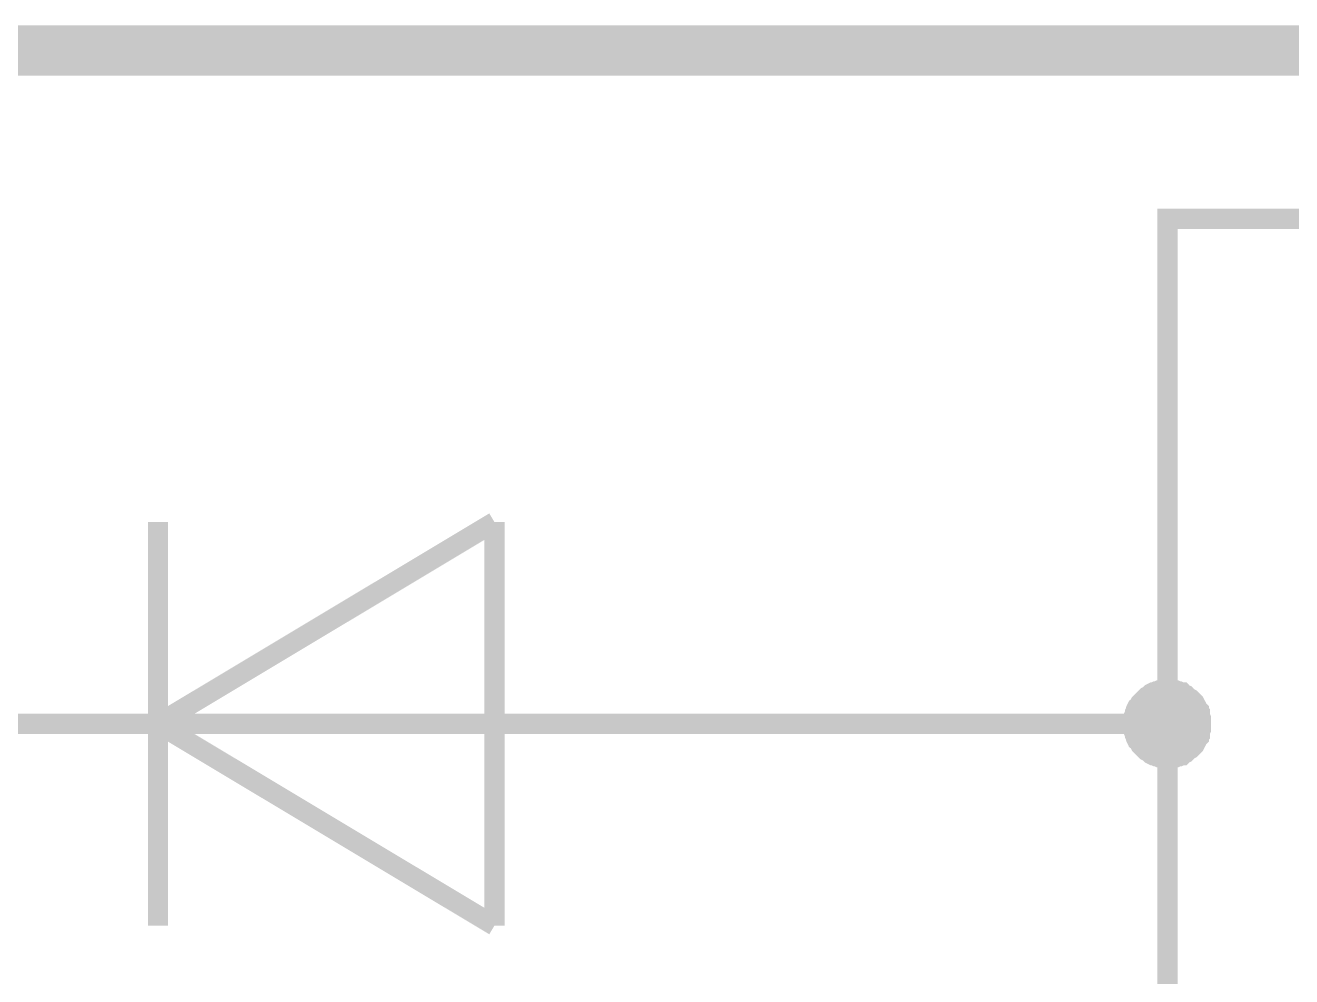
# Model space of a CAD drawing. Header units: millimetres. Extents: x 0 to 841, y 0 to 594.
# Drawn here: x 168.12 to 186.94, y 361.23 to 375.37 of the extents above; entities that cross this region are included whole.
import ezdxf

# ---------------------------------------------------------------- set-up
doc = ezdxf.new("R2010")
doc.units = ezdxf.units.MM
doc.layers.add('Sheet', color=255, linetype='Continuous')

msp = doc.modelspace()

# ---------------------------------------------------------------- linework, layer by layer
at = {"layer": 'Sheet'}
for points, const_width in [([(190.095, 374.994), (150.094, 374.994), (150.094, 334.995)], 0.749), ([(200.079, 372.493), (185.095, 372.493), (185.095, 364.99), (185.095, 354.986), (185.095, 344.998), (185.095, 334.995), (185.095, 322.49), (135.11, 322.49)], 0.3), ([(175.094, 367.988), (170.094, 364.99)], 0.3), ([(170.094, 361.992), (170.094, 367.988)], 0.3), ([(175.094, 361.992), (175.094, 367.988)], 0.3), ([(184.582, 364.99), (184.582, 365.021), (184.582, 365.037), (184.582, 365.068), (184.598, 365.099), (184.598, 365.114), (184.613, 365.145), (184.613, 365.161), (184.629, 365.192), (184.629, 365.207), (184.644, 365.239), (184.66, 365.254), (184.675, 365.27), (184.691, 365.301), (184.706, 365.316), (184.722, 365.332), (184.737, 365.347), (184.753, 365.363), (184.768, 365.378), (184.784, 365.394), (184.815, 365.409), (184.831, 365.425), (184.846, 365.44), (184.877, 365.456), (184.893, 365.456), (184.924, 365.472), (184.939, 365.472), (184.97, 365.487), (184.986, 365.487), (185.017, 365.503), (185.048, 365.503), (185.063, 365.503), (185.095, 365.503)], 0.3), ([(184.582, 364.99), (184.582, 365.021), (184.582, 365.037), (184.582, 365.068), (184.598, 365.099), (184.598, 365.114), (184.613, 365.145), (184.613, 365.161), (184.629, 365.192), (184.629, 365.207), (184.644, 365.239), (184.66, 365.254), (184.675, 365.27), (184.691, 365.301), (184.706, 365.316), (184.722, 365.332), (184.737, 365.347), (184.753, 365.363), (184.768, 365.378), (184.784, 365.394), (184.815, 365.409), (184.831, 365.425), (184.846, 365.44), (184.877, 365.456), (184.893, 365.456), (184.924, 365.472), (184.939, 365.472), (184.97, 365.487), (184.986, 365.487), (185.017, 365.503), (185.048, 365.503), (185.063, 365.503), (185.095, 365.503)], 0.3), ([(184.582, 364.99), (184.582, 365.021), (184.582, 365.037), (184.582, 365.068), (184.598, 365.099), (184.598, 365.114), (184.613, 365.145), (184.613, 365.161), (184.629, 365.192), (184.629, 365.207), (184.644, 365.239), (184.66, 365.254), (184.675, 365.27), (184.691, 365.301), (184.706, 365.316), (184.722, 365.332), (184.737, 365.347), (184.753, 365.363), (184.768, 365.378), (184.784, 365.394), (184.815, 365.409), (184.831, 365.425), (184.846, 365.44), (184.877, 365.456), (184.893, 365.456), (184.924, 365.472), (184.939, 365.472), (184.97, 365.487), (184.986, 365.487), (185.017, 365.503), (185.048, 365.503), (185.063, 365.503), (185.095, 365.503)], 0.3), ([(184.582, 364.99), (184.582, 365.021), (184.582, 365.037), (184.582, 365.068), (184.598, 365.099), (184.598, 365.114), (184.613, 365.145), (184.613, 365.161), (184.629, 365.192), (184.629, 365.207), (184.644, 365.239), (184.66, 365.254), (184.675, 365.27), (184.691, 365.301), (184.706, 365.316), (184.722, 365.332), (184.737, 365.347), (184.753, 365.363), (184.768, 365.378), (184.784, 365.394), (184.815, 365.409), (184.831, 365.425), (184.846, 365.44), (184.877, 365.456), (184.893, 365.456), (184.924, 365.472), (184.939, 365.472), (184.97, 365.487), (184.986, 365.487), (185.017, 365.503), (185.048, 365.503), (185.063, 365.503), (185.095, 365.503)], 0.3), ([(184.582, 364.99), (184.582, 365.021), (184.582, 365.037), (184.582, 365.068), (184.598, 365.099), (184.598, 365.114), (184.613, 365.145), (184.613, 365.161), (184.629, 365.192), (184.629, 365.207), (184.644, 365.239), (184.66, 365.254), (184.675, 365.27), (184.691, 365.301), (184.706, 365.316), (184.722, 365.332), (184.737, 365.347), (184.753, 365.363), (184.768, 365.378), (184.784, 365.394), (184.815, 365.409), (184.831, 365.425), (184.846, 365.44), (184.877, 365.456), (184.893, 365.456), (184.924, 365.472), (184.939, 365.472), (184.97, 365.487), (184.986, 365.487), (185.017, 365.503), (185.048, 365.503), (185.063, 365.503), (185.095, 365.503)], 0.3), ([(184.582, 364.99), (184.582, 365.021), (184.582, 365.037), (184.582, 365.068), (184.598, 365.099), (184.598, 365.114), (184.613, 365.145), (184.613, 365.161), (184.629, 365.192), (184.629, 365.207), (184.644, 365.239), (184.66, 365.254), (184.675, 365.27), (184.691, 365.301), (184.706, 365.316), (184.722, 365.332), (184.737, 365.347), (184.753, 365.363), (184.768, 365.378), (184.784, 365.394), (184.815, 365.409), (184.831, 365.425), (184.846, 365.44), (184.877, 365.456), (184.893, 365.456), (184.924, 365.472), (184.939, 365.472), (184.97, 365.487), (184.986, 365.487), (185.017, 365.503), (185.048, 365.503), (185.063, 365.503), (185.095, 365.503)], 0.3), ([(184.582, 364.99), (184.582, 365.021), (184.582, 365.037), (184.582, 365.068), (184.598, 365.099), (184.598, 365.114), (184.613, 365.145), (184.613, 365.161), (184.629, 365.192), (184.629, 365.207), (184.644, 365.239), (184.66, 365.254), (184.675, 365.27), (184.691, 365.301), (184.706, 365.316), (184.722, 365.332), (184.737, 365.347), (184.753, 365.363), (184.768, 365.378), (184.784, 365.394), (184.815, 365.409), (184.831, 365.425), (184.846, 365.44), (184.877, 365.456), (184.893, 365.456), (184.924, 365.472), (184.939, 365.472), (184.97, 365.487), (184.986, 365.487), (185.017, 365.503), (185.048, 365.503), (185.063, 365.503), (185.095, 365.503)], 0.3), ([(184.582, 364.99), (184.582, 365.021), (184.582, 365.037), (184.582, 365.068), (184.598, 365.099), (184.598, 365.114), (184.613, 365.145), (184.613, 365.161), (184.629, 365.192), (184.629, 365.207), (184.644, 365.239), (184.66, 365.254), (184.675, 365.27), (184.691, 365.301), (184.706, 365.316), (184.722, 365.332), (184.737, 365.347), (184.753, 365.363), (184.768, 365.378), (184.784, 365.394), (184.815, 365.409), (184.831, 365.425), (184.846, 365.44), (184.877, 365.456), (184.893, 365.456), (184.924, 365.472), (184.939, 365.472), (184.97, 365.487), (184.986, 365.487), (185.017, 365.503), (185.048, 365.503), (185.063, 365.503), (185.095, 365.503)], 0.3), ([(185.095, 365.503), (185.095, 365.503)], 0.3), ([(185.095, 365.503), (185.126, 365.503), (185.141, 365.503), (185.172, 365.503), (185.203, 365.487), (185.219, 365.487), (185.25, 365.472), (185.265, 365.472), (185.296, 365.456), (185.312, 365.456), (185.327, 365.44), (185.359, 365.425), (185.374, 365.409), (185.39, 365.394), (185.405, 365.378), (185.436, 365.363), (185.452, 365.347), (185.467, 365.332), (185.483, 365.316), (185.498, 365.301), (185.514, 365.27), (185.514, 365.254), (185.529, 365.239), (185.545, 365.207), (185.56, 365.192), (185.56, 365.161), (185.576, 365.145), (185.576, 365.114), (185.576, 365.099), (185.591, 365.068), (185.591, 365.037), (185.591, 365.021), (185.591, 364.99)], 0.3), ([(185.095, 365.503), (185.095, 365.503)], 0.3), ([(185.095, 365.503), (185.126, 365.503), (185.141, 365.503), (185.172, 365.503), (185.203, 365.487), (185.219, 365.487), (185.25, 365.472), (185.265, 365.472), (185.296, 365.456), (185.312, 365.456), (185.327, 365.44), (185.359, 365.425), (185.374, 365.409), (185.39, 365.394), (185.405, 365.378), (185.436, 365.363), (185.452, 365.347), (185.467, 365.332), (185.483, 365.316), (185.498, 365.301), (185.514, 365.27), (185.514, 365.254), (185.529, 365.239), (185.545, 365.207), (185.56, 365.192), (185.56, 365.161), (185.576, 365.145), (185.576, 365.114), (185.576, 365.099), (185.591, 365.068), (185.591, 365.037), (185.591, 365.021), (185.591, 364.99)], 0.3), ([(185.095, 365.503), (185.095, 365.503)], 0.3), ([(185.095, 365.503), (185.126, 365.503), (185.141, 365.503), (185.172, 365.503), (185.203, 365.487), (185.219, 365.487), (185.25, 365.472), (185.265, 365.472), (185.296, 365.456), (185.312, 365.456), (185.327, 365.44), (185.359, 365.425), (185.374, 365.409), (185.39, 365.394), (185.405, 365.378), (185.436, 365.363), (185.452, 365.347), (185.467, 365.332), (185.483, 365.316), (185.498, 365.301), (185.514, 365.27), (185.514, 365.254), (185.529, 365.239), (185.545, 365.207), (185.56, 365.192), (185.56, 365.161), (185.576, 365.145), (185.576, 365.114), (185.576, 365.099), (185.591, 365.068), (185.591, 365.037), (185.591, 365.021), (185.591, 364.99)], 0.3), ([(185.095, 365.503), (185.095, 365.503)], 0.3), ([(185.095, 365.503), (185.126, 365.503), (185.141, 365.503), (185.172, 365.503), (185.203, 365.487), (185.219, 365.487), (185.25, 365.472), (185.265, 365.472), (185.296, 365.456), (185.312, 365.456), (185.327, 365.44), (185.359, 365.425), (185.374, 365.409), (185.39, 365.394), (185.405, 365.378), (185.436, 365.363), (185.452, 365.347), (185.467, 365.332), (185.483, 365.316), (185.498, 365.301), (185.514, 365.27), (185.514, 365.254), (185.529, 365.239), (185.545, 365.207), (185.56, 365.192), (185.56, 365.161), (185.576, 365.145), (185.576, 365.114), (185.576, 365.099), (185.591, 365.068), (185.591, 365.037), (185.591, 365.021), (185.591, 364.99)], 0.3), ([(185.095, 365.503), (185.095, 365.503)], 0.3), ([(185.095, 365.503), (185.126, 365.503), (185.141, 365.503), (185.172, 365.503), (185.203, 365.487), (185.219, 365.487), (185.25, 365.472), (185.265, 365.472), (185.296, 365.456), (185.312, 365.456), (185.327, 365.44), (185.359, 365.425), (185.374, 365.409), (185.39, 365.394), (185.405, 365.378), (185.436, 365.363), (185.452, 365.347), (185.467, 365.332), (185.483, 365.316), (185.498, 365.301), (185.514, 365.27), (185.514, 365.254), (185.529, 365.239), (185.545, 365.207), (185.56, 365.192), (185.56, 365.161), (185.576, 365.145), (185.576, 365.114), (185.576, 365.099), (185.591, 365.068), (185.591, 365.037), (185.591, 365.021), (185.591, 364.99)], 0.3), ([(185.095, 365.503), (185.095, 365.503)], 0.3), ([(185.095, 365.503), (185.126, 365.503), (185.141, 365.503), (185.172, 365.503), (185.203, 365.487), (185.219, 365.487), (185.25, 365.472), (185.265, 365.472), (185.296, 365.456), (185.312, 365.456), (185.327, 365.44), (185.359, 365.425), (185.374, 365.409), (185.39, 365.394), (185.405, 365.378), (185.436, 365.363), (185.452, 365.347), (185.467, 365.332), (185.483, 365.316), (185.498, 365.301), (185.514, 365.27), (185.514, 365.254), (185.529, 365.239), (185.545, 365.207), (185.56, 365.192), (185.56, 365.161), (185.576, 365.145), (185.576, 365.114), (185.576, 365.099), (185.591, 365.068), (185.591, 365.037), (185.591, 365.021), (185.591, 364.99)], 0.3), ([(185.095, 365.503), (185.095, 365.503)], 0.3), ([(185.095, 365.503), (185.126, 365.503), (185.141, 365.503), (185.172, 365.503), (185.203, 365.487), (185.219, 365.487), (185.25, 365.472), (185.265, 365.472), (185.296, 365.456), (185.312, 365.456), (185.327, 365.44), (185.359, 365.425), (185.374, 365.409), (185.39, 365.394), (185.405, 365.378), (185.436, 365.363), (185.452, 365.347), (185.467, 365.332), (185.483, 365.316), (185.498, 365.301), (185.514, 365.27), (185.514, 365.254), (185.529, 365.239), (185.545, 365.207), (185.56, 365.192), (185.56, 365.161), (185.576, 365.145), (185.576, 365.114), (185.576, 365.099), (185.591, 365.068), (185.591, 365.037), (185.591, 365.021), (185.591, 364.99)], 0.3), ([(185.095, 365.503), (185.095, 365.503)], 0.3), ([(185.095, 365.503), (185.126, 365.503), (185.141, 365.503), (185.172, 365.503), (185.203, 365.487), (185.219, 365.487), (185.25, 365.472), (185.265, 365.472), (185.296, 365.456), (185.312, 365.456), (185.327, 365.44), (185.359, 365.425), (185.374, 365.409), (185.39, 365.394), (185.405, 365.378), (185.436, 365.363), (185.452, 365.347), (185.467, 365.332), (185.483, 365.316), (185.498, 365.301), (185.514, 365.27), (185.514, 365.254), (185.529, 365.239), (185.545, 365.207), (185.56, 365.192), (185.56, 365.161), (185.576, 365.145), (185.576, 365.114), (185.576, 365.099), (185.591, 365.068), (185.591, 365.037), (185.591, 365.021), (185.591, 364.99)], 0.3), ([(177.594, 364.99), (167.594, 364.99)], 0.3), ([(170.094, 364.99), (175.094, 361.992)], 0.3), ([(177.594, 364.99), (180.094, 364.99)], 0.3), ([(180.094, 364.99), (185.095, 364.99)], 0.3), ([(185.095, 364.477), (185.063, 364.477), (185.048, 364.477), (185.017, 364.477), (184.986, 364.493), (184.97, 364.493), (184.939, 364.508), (184.924, 364.508), (184.893, 364.524), (184.877, 364.524), (184.846, 364.54), (184.831, 364.555), (184.815, 364.571), (184.784, 364.586), (184.768, 364.602), (184.753, 364.617), (184.737, 364.633), (184.722, 364.648), (184.706, 364.664), (184.691, 364.679), (184.675, 364.71), (184.66, 364.726), (184.644, 364.741), (184.629, 364.773), (184.629, 364.788), (184.613, 364.819), (184.613, 364.835), (184.598, 364.866), (184.598, 364.881), (184.582, 364.912), (184.582, 364.943), (184.582, 364.959), (184.582, 364.99)], 0.3), ([(184.582, 364.99), (184.582, 364.99)], 0.3), ([(185.095, 364.477), (185.063, 364.477), (185.048, 364.477), (185.017, 364.477), (184.986, 364.493), (184.97, 364.493), (184.939, 364.508), (184.924, 364.508), (184.893, 364.524), (184.877, 364.524), (184.846, 364.54), (184.831, 364.555), (184.815, 364.571), (184.784, 364.586), (184.768, 364.602), (184.753, 364.617), (184.737, 364.633), (184.722, 364.648), (184.706, 364.664), (184.691, 364.679), (184.675, 364.71), (184.66, 364.726), (184.644, 364.741), (184.629, 364.773), (184.629, 364.788), (184.613, 364.819), (184.613, 364.835), (184.598, 364.866), (184.598, 364.881), (184.582, 364.912), (184.582, 364.943), (184.582, 364.959), (184.582, 364.99)], 0.3), ([(184.582, 364.99), (184.582, 364.99)], 0.3), ([(185.095, 364.477), (185.063, 364.477), (185.048, 364.477), (185.017, 364.477), (184.986, 364.493), (184.97, 364.493), (184.939, 364.508), (184.924, 364.508), (184.893, 364.524), (184.877, 364.524), (184.846, 364.54), (184.831, 364.555), (184.815, 364.571), (184.784, 364.586), (184.768, 364.602), (184.753, 364.617), (184.737, 364.633), (184.722, 364.648), (184.706, 364.664), (184.691, 364.679), (184.675, 364.71), (184.66, 364.726), (184.644, 364.741), (184.629, 364.773), (184.629, 364.788), (184.613, 364.819), (184.613, 364.835), (184.598, 364.866), (184.598, 364.881), (184.582, 364.912), (184.582, 364.943), (184.582, 364.959), (184.582, 364.99)], 0.3), ([(184.582, 364.99), (184.582, 364.99)], 0.3), ([(185.095, 364.477), (185.063, 364.477), (185.048, 364.477), (185.017, 364.477), (184.986, 364.493), (184.97, 364.493), (184.939, 364.508), (184.924, 364.508), (184.893, 364.524), (184.877, 364.524), (184.846, 364.54), (184.831, 364.555), (184.815, 364.571), (184.784, 364.586), (184.768, 364.602), (184.753, 364.617), (184.737, 364.633), (184.722, 364.648), (184.706, 364.664), (184.691, 364.679), (184.675, 364.71), (184.66, 364.726), (184.644, 364.741), (184.629, 364.773), (184.629, 364.788), (184.613, 364.819), (184.613, 364.835), (184.598, 364.866), (184.598, 364.881), (184.582, 364.912), (184.582, 364.943), (184.582, 364.959), (184.582, 364.99)], 0.3), ([(184.582, 364.99), (184.582, 364.99)], 0.3), ([(185.095, 364.477), (185.063, 364.477), (185.048, 364.477), (185.017, 364.477), (184.986, 364.493), (184.97, 364.493), (184.939, 364.508), (184.924, 364.508), (184.893, 364.524), (184.877, 364.524), (184.846, 364.54), (184.831, 364.555), (184.815, 364.571), (184.784, 364.586), (184.768, 364.602), (184.753, 364.617), (184.737, 364.633), (184.722, 364.648), (184.706, 364.664), (184.691, 364.679), (184.675, 364.71), (184.66, 364.726), (184.644, 364.741), (184.629, 364.773), (184.629, 364.788), (184.613, 364.819), (184.613, 364.835), (184.598, 364.866), (184.598, 364.881), (184.582, 364.912), (184.582, 364.943), (184.582, 364.959), (184.582, 364.99)], 0.3), ([(184.582, 364.99), (184.582, 364.99)], 0.3), ([(185.095, 364.477), (185.063, 364.477), (185.048, 364.477), (185.017, 364.477), (184.986, 364.493), (184.97, 364.493), (184.939, 364.508), (184.924, 364.508), (184.893, 364.524), (184.877, 364.524), (184.846, 364.54), (184.831, 364.555), (184.815, 364.571), (184.784, 364.586), (184.768, 364.602), (184.753, 364.617), (184.737, 364.633), (184.722, 364.648), (184.706, 364.664), (184.691, 364.679), (184.675, 364.71), (184.66, 364.726), (184.644, 364.741), (184.629, 364.773), (184.629, 364.788), (184.613, 364.819), (184.613, 364.835), (184.598, 364.866), (184.598, 364.881), (184.582, 364.912), (184.582, 364.943), (184.582, 364.959), (184.582, 364.99)], 0.3), ([(184.582, 364.99), (184.582, 364.99)], 0.3), ([(185.095, 364.477), (185.063, 364.477), (185.048, 364.477), (185.017, 364.477), (184.986, 364.493), (184.97, 364.493), (184.939, 364.508), (184.924, 364.508), (184.893, 364.524), (184.877, 364.524), (184.846, 364.54), (184.831, 364.555), (184.815, 364.571), (184.784, 364.586), (184.768, 364.602), (184.753, 364.617), (184.737, 364.633), (184.722, 364.648), (184.706, 364.664), (184.691, 364.679), (184.675, 364.71), (184.66, 364.726), (184.644, 364.741), (184.629, 364.773), (184.629, 364.788), (184.613, 364.819), (184.613, 364.835), (184.598, 364.866), (184.598, 364.881), (184.582, 364.912), (184.582, 364.943), (184.582, 364.959), (184.582, 364.99)], 0.3), ([(184.582, 364.99), (184.582, 364.99)], 0.3), ([(185.095, 364.477), (185.063, 364.477), (185.048, 364.477), (185.017, 364.477), (184.986, 364.493), (184.97, 364.493), (184.939, 364.508), (184.924, 364.508), (184.893, 364.524), (184.877, 364.524), (184.846, 364.54), (184.831, 364.555), (184.815, 364.571), (184.784, 364.586), (184.768, 364.602), (184.753, 364.617), (184.737, 364.633), (184.722, 364.648), (184.706, 364.664), (184.691, 364.679), (184.675, 364.71), (184.66, 364.726), (184.644, 364.741), (184.629, 364.773), (184.629, 364.788), (184.613, 364.819), (184.613, 364.835), (184.598, 364.866), (184.598, 364.881), (184.582, 364.912), (184.582, 364.943), (184.582, 364.959), (184.582, 364.99)], 0.3), ([(184.582, 364.99), (184.582, 364.99)], 0.3), ([(185.591, 364.99), (185.591, 364.959), (185.591, 364.943), (185.591, 364.912), (185.576, 364.881), (185.576, 364.866), (185.576, 364.835), (185.56, 364.819), (185.56, 364.788), (185.545, 364.773), (185.529, 364.741), (185.514, 364.726), (185.514, 364.71), (185.498, 364.679), (185.483, 364.664), (185.467, 364.648), (185.452, 364.633), (185.436, 364.617), (185.405, 364.602), (185.39, 364.586), (185.374, 364.571), (185.359, 364.555), (185.327, 364.54), (185.312, 364.524), (185.296, 364.524), (185.265, 364.508), (185.25, 364.508), (185.219, 364.493), (185.203, 364.493), (185.172, 364.477), (185.141, 364.477), (185.126, 364.477), (185.095, 364.477)], 0.3), ([(185.591, 364.99), (185.591, 364.959), (185.591, 364.943), (185.591, 364.912), (185.576, 364.881), (185.576, 364.866), (185.576, 364.835), (185.56, 364.819), (185.56, 364.788), (185.545, 364.773), (185.529, 364.741), (185.514, 364.726), (185.514, 364.71), (185.498, 364.679), (185.483, 364.664), (185.467, 364.648), (185.452, 364.633), (185.436, 364.617), (185.405, 364.602), (185.39, 364.586), (185.374, 364.571), (185.359, 364.555), (185.327, 364.54), (185.312, 364.524), (185.296, 364.524), (185.265, 364.508), (185.25, 364.508), (185.219, 364.493), (185.203, 364.493), (185.172, 364.477), (185.141, 364.477), (185.126, 364.477), (185.095, 364.477)], 0.3), ([(185.591, 364.99), (185.591, 364.959), (185.591, 364.943), (185.591, 364.912), (185.576, 364.881), (185.576, 364.866), (185.576, 364.835), (185.56, 364.819), (185.56, 364.788), (185.545, 364.773), (185.529, 364.741), (185.514, 364.726), (185.514, 364.71), (185.498, 364.679), (185.483, 364.664), (185.467, 364.648), (185.452, 364.633), (185.436, 364.617), (185.405, 364.602), (185.39, 364.586), (185.374, 364.571), (185.359, 364.555), (185.327, 364.54), (185.312, 364.524), (185.296, 364.524), (185.265, 364.508), (185.25, 364.508), (185.219, 364.493), (185.203, 364.493), (185.172, 364.477), (185.141, 364.477), (185.126, 364.477), (185.095, 364.477)], 0.3), ([(185.591, 364.99), (185.591, 364.959), (185.591, 364.943), (185.591, 364.912), (185.576, 364.881), (185.576, 364.866), (185.576, 364.835), (185.56, 364.819), (185.56, 364.788), (185.545, 364.773), (185.529, 364.741), (185.514, 364.726), (185.514, 364.71), (185.498, 364.679), (185.483, 364.664), (185.467, 364.648), (185.452, 364.633), (185.436, 364.617), (185.405, 364.602), (185.39, 364.586), (185.374, 364.571), (185.359, 364.555), (185.327, 364.54), (185.312, 364.524), (185.296, 364.524), (185.265, 364.508), (185.25, 364.508), (185.219, 364.493), (185.203, 364.493), (185.172, 364.477), (185.141, 364.477), (185.126, 364.477), (185.095, 364.477)], 0.3), ([(185.591, 364.99), (185.591, 364.959), (185.591, 364.943), (185.591, 364.912), (185.576, 364.881), (185.576, 364.866), (185.576, 364.835), (185.56, 364.819), (185.56, 364.788), (185.545, 364.773), (185.529, 364.741), (185.514, 364.726), (185.514, 364.71), (185.498, 364.679), (185.483, 364.664), (185.467, 364.648), (185.452, 364.633), (185.436, 364.617), (185.405, 364.602), (185.39, 364.586), (185.374, 364.571), (185.359, 364.555), (185.327, 364.54), (185.312, 364.524), (185.296, 364.524), (185.265, 364.508), (185.25, 364.508), (185.219, 364.493), (185.203, 364.493), (185.172, 364.477), (185.141, 364.477), (185.126, 364.477), (185.095, 364.477)], 0.3), ([(185.591, 364.99), (185.591, 364.959), (185.591, 364.943), (185.591, 364.912), (185.576, 364.881), (185.576, 364.866), (185.576, 364.835), (185.56, 364.819), (185.56, 364.788), (185.545, 364.773), (185.529, 364.741), (185.514, 364.726), (185.514, 364.71), (185.498, 364.679), (185.483, 364.664), (185.467, 364.648), (185.452, 364.633), (185.436, 364.617), (185.405, 364.602), (185.39, 364.586), (185.374, 364.571), (185.359, 364.555), (185.327, 364.54), (185.312, 364.524), (185.296, 364.524), (185.265, 364.508), (185.25, 364.508), (185.219, 364.493), (185.203, 364.493), (185.172, 364.477), (185.141, 364.477), (185.126, 364.477), (185.095, 364.477)], 0.3), ([(185.591, 364.99), (185.591, 364.959), (185.591, 364.943), (185.591, 364.912), (185.576, 364.881), (185.576, 364.866), (185.576, 364.835), (185.56, 364.819), (185.56, 364.788), (185.545, 364.773), (185.529, 364.741), (185.514, 364.726), (185.514, 364.71), (185.498, 364.679), (185.483, 364.664), (185.467, 364.648), (185.452, 364.633), (185.436, 364.617), (185.405, 364.602), (185.39, 364.586), (185.374, 364.571), (185.359, 364.555), (185.327, 364.54), (185.312, 364.524), (185.296, 364.524), (185.265, 364.508), (185.25, 364.508), (185.219, 364.493), (185.203, 364.493), (185.172, 364.477), (185.141, 364.477), (185.126, 364.477), (185.095, 364.477)], 0.3), ([(185.591, 364.99), (185.591, 364.959), (185.591, 364.943), (185.591, 364.912), (185.576, 364.881), (185.576, 364.866), (185.576, 364.835), (185.56, 364.819), (185.56, 364.788), (185.545, 364.773), (185.529, 364.741), (185.514, 364.726), (185.514, 364.71), (185.498, 364.679), (185.483, 364.664), (185.467, 364.648), (185.452, 364.633), (185.436, 364.617), (185.405, 364.602), (185.39, 364.586), (185.374, 364.571), (185.359, 364.555), (185.327, 364.54), (185.312, 364.524), (185.296, 364.524), (185.265, 364.508), (185.25, 364.508), (185.219, 364.493), (185.203, 364.493), (185.172, 364.477), (185.141, 364.477), (185.126, 364.477), (185.095, 364.477)], 0.3), ([(185.591, 364.99), (185.591, 364.99), (185.591, 364.99), (185.591, 364.99), (185.591, 364.99), (185.591, 364.99), (185.591, 364.99), (185.591, 364.99), (185.591, 364.99), (185.591, 364.99), (185.591, 364.99), (185.591, 364.99), (185.591, 364.99), (185.591, 364.99), (185.591, 364.99), (185.591, 364.99), (185.591, 364.99), (185.591, 364.99), (185.591, 364.99), (185.591, 364.99), (185.591, 364.99), (185.591, 364.99), (185.591, 364.99), (185.591, 364.99), (185.591, 364.99), (185.591, 364.99), (185.591, 364.99), (185.591, 364.99), (185.591, 364.99), (185.591, 364.99), (185.591, 364.99), (185.591, 364.99), (185.591, 364.99)], 0.3), ([(185.591, 364.99), (185.591, 364.99)], 0.3), ([(185.591, 364.99), (185.591, 364.99), (185.591, 364.99), (185.591, 364.99), (185.591, 364.99), (185.591, 364.99), (185.591, 364.99), (185.591, 364.99), (185.591, 364.99), (185.591, 364.99), (185.591, 364.99), (185.591, 364.99), (185.591, 364.99), (185.591, 364.99), (185.591, 364.99), (185.591, 364.99), (185.591, 364.99), (185.591, 364.99), (185.591, 364.99), (185.591, 364.99), (185.591, 364.99), (185.591, 364.99), (185.591, 364.99), (185.591, 364.99), (185.591, 364.99), (185.591, 364.99), (185.591, 364.99), (185.591, 364.99), (185.591, 364.99), (185.591, 364.99), (185.591, 364.99), (185.591, 364.99), (185.591, 364.99)], 0.3), ([(185.591, 364.99), (185.591, 364.99)], 0.3), ([(185.591, 364.99), (185.591, 364.99), (185.591, 364.99), (185.591, 364.99), (185.591, 364.99), (185.591, 364.99), (185.591, 364.99), (185.591, 364.99), (185.591, 364.99), (185.591, 364.99), (185.591, 364.99), (185.591, 364.99), (185.591, 364.99), (185.591, 364.99), (185.591, 364.99), (185.591, 364.99), (185.591, 364.99), (185.591, 364.99), (185.591, 364.99), (185.591, 364.99), (185.591, 364.99), (185.591, 364.99), (185.591, 364.99), (185.591, 364.99), (185.591, 364.99), (185.591, 364.99), (185.591, 364.99), (185.591, 364.99), (185.591, 364.99), (185.591, 364.99), (185.591, 364.99), (185.591, 364.99), (185.591, 364.99)], 0.3), ([(185.591, 364.99), (185.591, 364.99)], 0.3), ([(185.591, 364.99), (185.591, 364.99), (185.591, 364.99), (185.591, 364.99), (185.591, 364.99), (185.591, 364.99), (185.591, 364.99), (185.591, 364.99), (185.591, 364.99), (185.591, 364.99), (185.591, 364.99), (185.591, 364.99), (185.591, 364.99), (185.591, 364.99), (185.591, 364.99), (185.591, 364.99), (185.591, 364.99), (185.591, 364.99), (185.591, 364.99), (185.591, 364.99), (185.591, 364.99), (185.591, 364.99), (185.591, 364.99), (185.591, 364.99), (185.591, 364.99), (185.591, 364.99), (185.591, 364.99), (185.591, 364.99), (185.591, 364.99), (185.591, 364.99), (185.591, 364.99), (185.591, 364.99), (185.591, 364.99)], 0.3), ([(185.591, 364.99), (185.591, 364.99)], 0.3), ([(185.591, 364.99), (185.591, 364.99), (185.591, 364.99), (185.591, 364.99), (185.591, 364.99), (185.591, 364.99), (185.591, 364.99), (185.591, 364.99), (185.591, 364.99), (185.591, 364.99), (185.591, 364.99), (185.591, 364.99), (185.591, 364.99), (185.591, 364.99), (185.591, 364.99), (185.591, 364.99), (185.591, 364.99), (185.591, 364.99), (185.591, 364.99), (185.591, 364.99), (185.591, 364.99), (185.591, 364.99), (185.591, 364.99), (185.591, 364.99), (185.591, 364.99), (185.591, 364.99), (185.591, 364.99), (185.591, 364.99), (185.591, 364.99), (185.591, 364.99), (185.591, 364.99), (185.591, 364.99), (185.591, 364.99)], 0.3), ([(185.591, 364.99), (185.591, 364.99)], 0.3), ([(185.591, 364.99), (185.591, 364.99), (185.591, 364.99), (185.591, 364.99), (185.591, 364.99), (185.591, 364.99), (185.591, 364.99), (185.591, 364.99), (185.591, 364.99), (185.591, 364.99), (185.591, 364.99), (185.591, 364.99), (185.591, 364.99), (185.591, 364.99), (185.591, 364.99), (185.591, 364.99), (185.591, 364.99), (185.591, 364.99), (185.591, 364.99), (185.591, 364.99), (185.591, 364.99), (185.591, 364.99), (185.591, 364.99), (185.591, 364.99), (185.591, 364.99), (185.591, 364.99), (185.591, 364.99), (185.591, 364.99), (185.591, 364.99), (185.591, 364.99), (185.591, 364.99), (185.591, 364.99), (185.591, 364.99)], 0.3), ([(185.591, 364.99), (185.591, 364.99)], 0.3), ([(185.591, 364.99), (185.591, 364.99), (185.591, 364.99), (185.591, 364.99), (185.591, 364.99), (185.591, 364.99), (185.591, 364.99), (185.591, 364.99), (185.591, 364.99), (185.591, 364.99), (185.591, 364.99), (185.591, 364.99), (185.591, 364.99), (185.591, 364.99), (185.591, 364.99), (185.591, 364.99), (185.591, 364.99), (185.591, 364.99), (185.591, 364.99), (185.591, 364.99), (185.591, 364.99), (185.591, 364.99), (185.591, 364.99), (185.591, 364.99), (185.591, 364.99), (185.591, 364.99), (185.591, 364.99), (185.591, 364.99), (185.591, 364.99), (185.591, 364.99), (185.591, 364.99), (185.591, 364.99), (185.591, 364.99)], 0.3), ([(185.591, 364.99), (185.591, 364.99)], 0.3), ([(185.591, 364.99), (185.591, 364.99), (185.591, 364.99), (185.591, 364.99), (185.591, 364.99), (185.591, 364.99), (185.591, 364.99), (185.591, 364.99), (185.591, 364.99), (185.591, 364.99), (185.591, 364.99), (185.591, 364.99), (185.591, 364.99), (185.591, 364.99), (185.591, 364.99), (185.591, 364.99), (185.591, 364.99), (185.591, 364.99), (185.591, 364.99), (185.591, 364.99), (185.591, 364.99), (185.591, 364.99), (185.591, 364.99), (185.591, 364.99), (185.591, 364.99), (185.591, 364.99), (185.591, 364.99), (185.591, 364.99), (185.591, 364.99), (185.591, 364.99), (185.591, 364.99), (185.591, 364.99), (185.591, 364.99)], 0.3), ([(185.591, 364.99), (185.591, 364.99)], 0.3)]:
    msp.add_lwpolyline(points, dxfattribs=dict(at, const_width=const_width))
at = {"layer": 'Sheet', "const_width": 0.508}
msp.add_lwpolyline([(184.746, 365, 1), (185.254, 365, 1)], format="xyb", close=True, dxfattribs=at)

doc.saveas('drawing.dxf')
